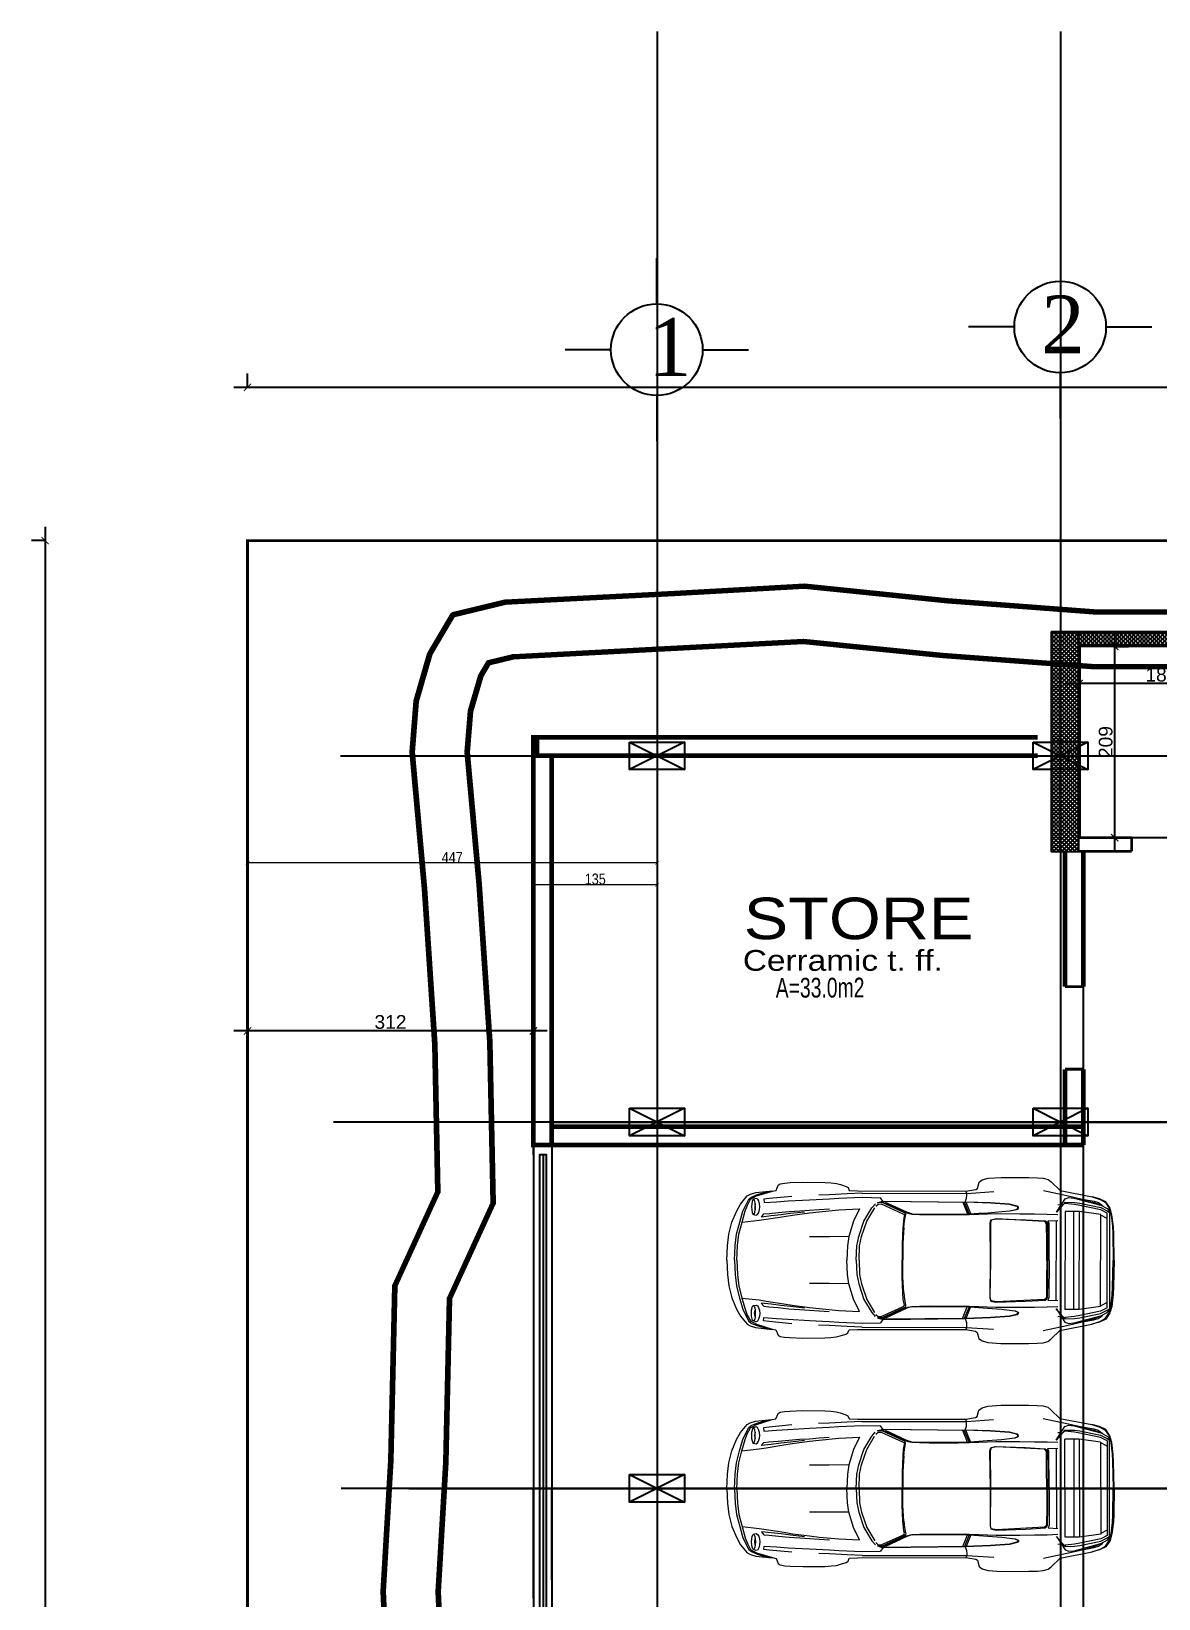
# Model space of a CAD drawing. Extents: x 250879 to 348495, y -51522 to -9360.
# Drawn here: x 326206 to 327437, y -41492 to -39781 of the extents above; entities that cross this region are included whole.
import ezdxf

# ---------------------------------------------------------------- set-up
doc = ezdxf.new("R2010")
doc.units = 0
doc.layers.get('0').update_dxf_attribs({"linetype": 'CONTINUOUS'})
doc.layers.get('DEFPOINTS').update_dxf_attribs({"color": 9, "linetype": 'CONTINUOUS'})
for name, color, linetype, lineweight in [('A-text finishing', 6, 'CONTINUOUS', 13), ('A-text function', 30, 'CONTINUOUS', 20), ('dimention', 151, 'CONTINUOUS', 13), ('excavation border', 5, 'CONTINUOUS', 30), ('FIGURES', 153, 'CONTINUOUS', 0)]:
    doc.layers.add(name, color=color, linetype=linetype, lineweight=lineweight)
for name, color, linetype in [('AXIS', 1, 'CONTINUOUS'), ('COLUMN', 5, 'CONTINUOUS'), ('FURNITURE', 4, 'CONTINUOUS'), ('TEXT', 3, 'CONTINUOUS'), ('WALL', 7, 'CONTINUOUS'), ('WALL1', 2, 'CONTINUOUS')]:
    doc.layers.add(name, color=color, linetype=linetype)
doc.styles.add('ARIAL', font='BOD_CR.TTF', dxfattribs={"width": 1.2})
doc.styles.get("Standard").update_dxf_attribs({"font": 'sanss___.ttf', "height": 15})
doc.styles.add('style2', font='romantic.ttf', dxfattribs={"height": 50})
doc.styles.add('yon', font='ARIALN.TTF')
doc.dimstyles.new('CM', dxfattribs={"dimscale": 0, "dimtxt": 12, "dimasz": 0.4, "dimexe": 50, "dimexo": 1000, "dimgap": 0.03, "dimtad": 1, "dimdec": 0, "dimzin": 0, "dimdsep": 46, "dimtxsty": 'yon', "dimblk": 'Ar thick3', "dimcen": 3, "dimdle": 8, "dimse1": 1, "dimse2": 1, "dimclrd": 8, "dimclre": 8, "dimclrt": 30, "dimadec": 0, "dimazin": 0, "dimtfac": 1, "dimtdec": 0, "dimtix": 1, "dimtmove": 1, "dimatfit": 3, "dimfxl": 50, "dimtolj": 1, "dimtzin": 0, "dimlwd": 9, "dimarcsym": 0})
doc.dimstyles.new('STANDARD$0', dxfattribs={"dimscale": 0, "dimtxt": 12, "dimasz": 8, "dimexe": 15, "dimexo": 0.0625, "dimgap": 2, "dimtad": 1, "dimdec": 0, "dimzin": 0, "dimdsep": 46, "dimtxsty": 'Standard', "dimblk1": 'ARCHTICK', "dimblk2": 'ARCHTICK', "dimsah": 1, "dimcen": 0.09, "dimdle": 15, "dimclrd": 3, "dimclre": 3, "dimclrt": 3, "dimazin": 0, "dimtfac": 1, "dimtdec": 0, "dimtofl": 0, "dimtmove": 1, "dimatfit": 3, "dimldrblk": 'ARCHTICK', "dimfxl": 1.0455, "dimfxlon": 1, "dimtolj": 1, "dimtzin": 0, "dimarcsym": 0})

# ---------------------------------------------------------------- blocks, each defined once
blk = doc.blocks.new('XREF1$0$02PCAR09')
at = {"color": 0, "linetype": 'ByBlock'}
for p, q in [((-139.39, 33.77), (-143.26, 30.05)), ((-138.14, 34.83), (-139.39, 33.77)), ((-136.04, 35.43), (-138.14, 34.83)), ((-133.57, 35.58), (-136.04, 35.43)), ((-129.86, 35.7), (-133.57, 35.58)), ((-117.88, 35.7), (-129.86, 35.7)), ((-112.33, 35.34), (-117.88, 35.7)), ((-109.85, 34.59), (-112.33, 35.34)), ((-108.47, 33.6), (-109.85, 34.59)), ((-157.04, 27.42), (-160.49, 26.23)), ((-160.29, 26.5), (-157.04, 27.42)), ((-143.26, 30.05), (-157.04, 27.42)), ((-146.25, 27.9), (-152.81, 26.43)), ((-147.04, 27.13), (-149.39, 26.87)), ((-145.43, 26.52), (-147.04, 27.13)), ((-136.16, 30.07), (-146.25, 27.9)), ((-103.18, 28.82), (-114.79, 29.59)), ((-107.73, 30.95), (-108.47, 33.6)), ((-107, 30.43), (-107.73, 30.95)), ((-102.8, 29.76), (-107, 30.43)), ((-103.18, 28.82), (-102.8, 29.76)), ((-58.2, 28.79), (-103.18, 28.82)), ((-103.18, 28.09), (-103.18, 28.82)), ((-103.06, 26.7), (-103.18, 28.09)), ((-56.22, 29.83), (-102.8, 29.76)), ((-58.32, 27.06), (-66.11, 26.89)), ((-48.2, 26.63), (-58.32, 27.06)), ((-58.2, 28.77), (-51.78, 28.55)), ((-52.64, 29.95), (-56.22, 29.83)), ((-52.16, 31.23), (-52.64, 29.95)), ((-51.29, 31.76), (-52.16, 31.23)), ((-51.78, 28.55), (-44.15, 28.14)), ((-48.85, 32.53), (-51.29, 31.76)), ((-47.09, 33.02), (-48.85, 32.53)), ((-44.85, 33.29), (-47.09, 33.02)), ((-42.26, 33.45), (-44.85, 33.29)), ((-44.15, 28.14), (-39.54, 27.93)), ((-32.75, 33.53), (-42.26, 33.45)), ((-27.18, 33.31), (-32.75, 33.53)), ((-28.03, 27.35), (-18.29, 26.45)), ((-24.96, 33.14), (-27.18, 33.31)), ((-22.98, 32.83), (-24.96, 33.14)), ((-22.13, 32.24), (-22.98, 32.83)), ((-21.22, 30), (-22.13, 32.24)), ((-19.65, 29.66), (-21.22, 30)), ((-12.48, 29.04), (-19.65, 29.78)), ((-12.79, 27.56), (-19.65, 29.66)), ((-13.04, 28.18), (-17.96, 29.55)), ((-10.59, 27.09), (-13.04, 28.18)), ((-10.26, 26.19), (-12.79, 27.56)), ((-10.14, 28.29), (-12.48, 29.04)), ((-9.43, 26.13), (-10.59, 27.09)), ((-8.78, 27.56), (-10.14, 28.29)), ((-5.94, 24.09), (-8.78, 27.56)), ((-165.56, 19.69), (-164.79, 22.49)), ((-164.42, 22.49), (-165.19, 19.69)), ((-164.79, 22.49), (-162.98, 25.22)), ((-163.6, 22.32), (-164.59, 21.21)), ((-163.6, 21.32), (-164.59, 20.71)), ((-164.59, -21.21), (-164.59, 21.21)), ((-162.81, 24.98), (-164.42, 22.49)), ((-160.88, 23.8), (-163.6, 22.32)), ((-160.77, 22.81), (-163.6, 21.32)), ((-163.6, 20.33), (-160.77, 21.82)), ((-163.6, 20.33), (-163.6, -20.33)), ((-162.98, 25.22), (-160.29, 26.5)), ((-160.49, 26.23), (-162.81, 24.98)), ((-161.5, 23.73), (-161.74, 23.33)), ((-159.78, 24.91), (-161.5, 23.73)), ((-149.39, 26.87), (-160.88, 23.8)), ((-151.85, 24.65), (-160.77, 22.81)), ((-160.77, 21.82), (-151.85, 23.66)), ((-160.77, 19.82), (-151.61, 21.07)), ((-159.78, 24.24), (-160.17, 23.99)), ((-157.91, 25.53), (-159.78, 24.91)), ((-157.91, 25.01), (-159.78, 24.24)), ((-152.81, 26.43), (-157.91, 25.53)), ((-153.83, 25.85), (-157.91, 25.01)), ((-153.47, 26.28), (-153.83, 25.85)), ((-149.51, 24.91), (-151.85, 24.65)), ((-151.85, 23.66), (-149.51, 24.04)), ((-151.61, 21.07), (-151.61, -21.07)), ((-151.61, 21.07), (-145.43, 21.07)), ((-145.43, 25.03), (-149.51, 24.91)), ((-149.51, 24.04), (-145.43, 24.53)), ((-149.26, 21.07), (-149.26, -21.19)), ((-141.73, 20.71), (-145.43, 26.52)), ((-145.43, 25.03), (-141.73, 20.73)), ((-145.43, 24.53), (-145.43, 25.03)), ((-145.43, -21.07), (-145.43, 21.07)), ((-142.39, 24.02), (-143.85, 23.95)), ((-125.42, 22.45), (-125.37, 22.96)), ((-125.08, 22.11), (-125.42, 22.45)), ((-125.37, 22.96), (-124.86, 23.34)), ((-125.15, 22.43), (-125.13, 22.84)), ((-124.89, 22.11), (-125.15, 22.43)), ((-125.13, 22.84), (-124.69, 23.22)), ((-124.01, 21.73), (-125.08, 22.11)), ((-123.84, 21.73), (-124.89, 22.11)), ((-124.86, 23.34), (-121.58, 24.14)), ((-124.69, 23.22), (-121.6, 24.01)), ((-121.62, 21.38), (-124.01, 21.73)), ((-121.62, 21.38), (-123.84, 21.73)), ((-118.22, 21.03), (-121.62, 21.38)), ((-121.6, 24.01), (-113.44, 24.57)), ((-121.58, 24.14), (-113.44, 24.69)), ((-112.19, 20.51), (-118.22, 21.03)), ((-113.44, 24.69), (-102.68, 25.08)), ((-113.44, 24.57), (-102.68, 24.96)), ((-108.37, 20.23), (-112.19, 20.51)), ((-104.22, 19.99), (-108.37, 20.23)), ((-104.9, 20.03), (-102.9, 24.96)), ((-104.22, 19.99), (-102.17, 24.96)), ((-101.45, 24.96), (-103.47, 19.98)), ((-102.68, 25.44), (-103.06, 26.7)), ((-67.1, 25.44), (-102.68, 25.06)), ((-102.68, 25.08), (-102.68, 25.44)), ((-102.68, 24.94), (-67.65, 25.32)), ((-102.68, 25.06), (-102.68, 24.94)), ((-78.74, 20.2), (-77.45, 20.66)), ((-77.21, 20.44), (-77.89, 20.2)), ((-77.45, 20.66), (-68.24, 24.88)), ((-76.59, 20.66), (-77.21, 20.44)), ((-76.95, 19.52), (-76.71, 20.25)), ((-76.71, 20.25), (-76.17, 20.52)), ((-67.39, 24.89), (-76.59, 20.66)), ((-76.17, 20.52), (-66.86, 24.77)), ((-66.4, 24.24), (-75.65, 20.03)), ((-66.42, 25.2), (-67.39, 24.89)), ((-67.1, 25.46), (-66.11, 26.89)), ((-67.1, 25.54), (-67.1, 25.54)), ((-64.81, 24.72), (-67.1, 25.46)), ((-66.86, 24.77), (-65.78, 24.81)), ((-65.14, 24.16), (-66.4, 24.24)), ((-65.78, 24.81), (-64.81, 24.72)), ((-64.13, 23.29), (-65.14, 24.16)), ((-62.4, 22.49), (-63.89, 24.21)), ((-60.22, 16.82), (-63.6, 22.49)), ((-58.97, 16.82), (-62.4, 22.49)), ((-57.13, 22.11), (-54.53, 16.8)), ((-48.2, 21.63), (-57.13, 22.11)), ((-44.15, 26.41), (-48.2, 26.63)), ((-39.78, 20.85), (-48.2, 21.63)), ((-35.6, 25.95), (-44.15, 26.41)), ((-39.78, 21.75), (-44.12, 22.11)), ((-35.6, 21.46), (-39.78, 21.75)), ((-35.6, 20.37), (-39.78, 20.85)), ((-26.33, 25.46), (-35.6, 25.95)), ((-31.38, 21.21), (-35.6, 21.46)), ((-28.21, 19.38), (-35.6, 20.37)), ((-33.48, 20.69), (-27.45, 19.99)), ((-26.79, 20.88), (-31.38, 21.21)), ((-22.2, 20.45), (-26.79, 20.88)), ((-21.41, 25.08), (-26.33, 25.46)), ((-18.2, 20.06), (-22.2, 20.45)), ((-16.03, 24.72), (-21.41, 25.08)), ((-18.29, 26.45), (-15.88, 26.19)), ((-15.88, 26.19), (-16.03, 24.72)), ((-14.22, 22.91), (-14.12, 24.14)), ((-14.12, 21.68), (-14.22, 22.91)), ((-14.12, 24.14), (-13.76, 25.41)), ((-13.76, 20.44), (-14.12, 21.68)), ((-13.76, 25.41), (-13.28, 26.26)), ((-13.28, 19.65), (-13.76, 20.44)), ((-13.28, 26.26), (-12.67, 26.55)), ((-12.67, 26.55), (-11.49, 26.19)), ((-12.31, 22.86), (-12.22, 24.26)), ((-12.24, 21.56), (-12.31, 22.86)), ((-12.04, 22.86), (-12.24, 21.56)), ((-12.07, 20.57), (-12.24, 21.58)), ((-12.22, 24.26), (-12.07, 25.22)), ((-12.22, 24.26), (-12.04, 22.86)), ((-12.07, 25.22), (-11.81, 25.93)), ((-11.81, 19.84), (-12.07, 20.57)), ((-11.81, 25.93), (-11.49, 26.19)), ((-11.49, 26.19), (-11.18, 25.93)), ((-11.18, 25.93), (-10.93, 25.22)), ((-10.93, 20.51), (-11.18, 19.81)), ((-10.93, 25.22), (-10.74, 24.13)), ((-10.74, 21.58), (-10.93, 20.51)), ((-10.74, 24.13), (-10.69, 22.86)), ((-10.69, 22.86), (-10.74, 21.58)), ((-8.9, 23.63), (-10.26, 26.19)), ((-6.9, 21.08), (-9.43, 26.13)), ((-7.91, 21.15), (-8.9, 23.63)), ((-6.56, 16.32), (-7.91, 21.15)), ((-5.57, 16.32), (-6.9, 21.08)), ((-4.27, 21.14), (-5.94, 24.09)), ((-2.17, 16.31), (-4.27, 21.14)), ((-166.35, 11.22), (-166.21, 14.44)), ((-166.21, 14.44), (-165.56, 19.69)), ((-165.8, 14.82), (-165.94, 11.59)), ((-165.19, 19.69), (-165.8, 14.82)), ((-163.6, 18.05), (-160.88, 19.53)), ((-160.77, 19.82), (-160.77, -19.82)), ((-137.77, 19.96), (-142.39, 19.75)), ((-138.14, 17.06), (-142.38, 17.26)), ((-141.73, 17.26), (-141.73, -17.16)), ((-138.66, 0), (-138.57, 15.9)), ((-138.57, 15.9), (-138.14, 17.06)), ((-137.9, 15.9), (-138.04, 8.28)), ((-137.51, 16.58), (-137.9, 15.9)), ((-132.34, 20.03), (-137.77, 19.96)), ((-137.56, 8.16), (-137.48, 15.78)), ((-136.98, 17.01), (-137.51, 16.58)), ((-137.48, 15.78), (-137.08, 16.44)), ((-137.08, 16.44), (-136.55, 16.78)), ((-128.55, 17.52), (-136.98, 17.01)), ((-136.55, 16.78), (-115.95, 17.82)), ((-126.04, 20.1), (-132.34, 20.03)), ((-115.76, 17.94), (-128.55, 17.52)), ((-115.78, 20.11), (-126.04, 20.1)), ((-115.95, 17.82), (-113.73, 17.36)), ((-108.37, 19.87), (-115.78, 20.11)), ((-113.56, 17.48), (-115.76, 17.94)), ((-113.73, 17.36), (-113.35, 15.95)), ((-113.2, 16.07), (-113.56, 17.48)), ((-113.4, -0.02), (-113.2, 16.07)), ((-113.35, 15.95), (-113.4, 0.02)), ((-104.27, 19.73), (-108.37, 19.87)), ((-99.56, 19.65), (-104.27, 19.73)), ((-99.52, 19.84), (-104.22, 19.99)), ((-87.11, 19.64), (-99.56, 19.65)), ((-87.11, 19.87), (-99.52, 19.84)), ((-82.86, 19.87), (-87.11, 19.87)), ((-82.86, 19.72), (-87.11, 19.64)), ((-79.67, 19.98), (-82.86, 19.87)), ((-79.63, 19.86), (-82.86, 19.72)), ((-79.67, 19.96), (-78.74, 20.2)), ((-77.89, 20.2), (-79.63, 19.86)), ((-76.73, 18.37), (-76.95, 19.52)), ((-76.42, 16.82), (-76.73, 18.37)), ((-76.22, 19.69), (-76.44, 19.24)), ((-76.44, 19.24), (-76.15, 18.22)), ((-76.1, 14.07), (-76.42, 16.82)), ((-75.65, 20.03), (-76.22, 19.69)), ((-76.15, 18.22), (-75.93, 16.82)), ((-76.1, 14.07), (-75.74, 7.15)), ((-75.93, 16.82), (-75.72, 13.98)), ((-75.72, 13.98), (-75.43, 7.15)), ((-60.22, 16.82), (-60.22, 16.82)), ((-58, 10.14), (-60.22, 16.82)), ((-56.75, 10.14), (-58.97, 16.82)), ((-54.53, 16.8), (-52.55, 10.14)), ((-24.62, 18.78), (-28.21, 19.38)), ((-27.45, 19.99), (-23.36, 19.5)), ((-17.01, 17.6), (-24.62, 18.78)), ((-23.36, 19.5), (-19.12, 18.97)), ((-19.12, 18.97), (-14.89, 18.51)), ((-16, 19.87), (-18.2, 20.06)), ((-13.95, 17.11), (-17.01, 17.6)), ((-14.89, 18.51), (-16, 19.87)), ((-6.56, 16.32), (-13.95, 17.11)), ((-12.67, 19.33), (-13.28, 19.65)), ((-11.49, 19.6), (-12.67, 19.33)), ((-11.49, 19.6), (-11.81, 19.84)), ((-11.18, 19.81), (-11.49, 19.6)), ((-5.26, 11.13), (-6.56, 16.32)), ((-4.27, 11.13), (-5.57, 16.32)), ((-0.87, 11.13), (-2.17, 16.31)), ((-166.57, 0.02), (-166.35, 11.22)), ((-165.94, 11.59), (-166.08, 0)), ((-138.04, 8.28), (-138.04, 0)), ((-137.56, 0), (-137.56, 8.16)), ((-75.74, 7.15), (-75.77, 0)), ((-75.43, 7.15), (-75.4, 0)), ((-57.13, 6.18), (-58, 10.14)), ((-55.9, 6.18), (-56.75, 10.14)), ((-52.55, 10.14), (-44.12, 10.09)), ((-52.55, 10.14), (-51.92, 6.18)), ((-44.12, 10.09), (-35.6, 10.09)), ((-4.7, 6.2), (-5.26, 11.13)), ((-3.7, 6.2), (-4.27, 11.13)), ((-0.31, 6.18), (-0.87, 11.13)), ((-165.94, -11.59), (-166.08, 0)), ((-138.66, 0), (-138.57, -15.9)), ((-138.04, -8.28), (-138.04, 0)), ((-137.56, 0), (-137.56, -8.16)), ((-113.4, 0.02), (-113.2, -16.07)), ((-75.74, -7.15), (-75.77, 0)), ((-75.43, -7.15), (-75.4, 0)), ((-56.89, 0), (-57.13, 6.18)), ((-56.89, 0), (-57.13, -6.18)), ((-55.64, 0), (-55.9, 6.18)), ((-55.64, 0), (-55.9, -6.18)), ((-51.92, 6.18), (-51.68, 0)), ((-51.92, -6.18), (-51.68, 0)), ((-4.39, 0), (-4.7, 6.2)), ((-4.39, 0), (-4.7, -6.2)), ((-3.4, 0), (-3.7, 6.2)), ((-3.4, 0), (-3.7, -6.2)), ((0, 0), (-0.31, 6.18)), ((0, 0), (-0.31, -6.18)), ((-166.57, -0.02), (-166.35, -11.22)), ((-113.35, -15.95), (-113.4, -0.02)), ((-57.13, -6.18), (-58, -10.14)), ((-55.9, -6.18), (-56.75, -10.14)), ((-52.55, -10.14), (-51.92, -6.18)), ((-4.7, -6.2), (-5.26, -11.13)), ((-3.7, -6.2), (-4.27, -11.13)), ((-0.31, -6.18), (-0.87, -11.13)), ((-166.35, -11.22), (-166.21, -14.44)), ((-165.8, -14.82), (-165.94, -11.59)), ((-137.9, -15.9), (-138.04, -8.28)), ((-137.56, -8.16), (-137.48, -15.78)), ((-76.1, -14.07), (-75.74, -7.15)), ((-75.72, -13.98), (-75.43, -7.15)), ((-58, -10.14), (-60.22, -16.82)), ((-56.75, -10.14), (-58.97, -16.82)), ((-54.53, -16.8), (-52.55, -10.14)), ((-52.55, -10.14), (-44.12, -10.09)), ((-44.12, -10.09), (-35.6, -10.09)), ((-5.26, -11.13), (-6.56, -16.32)), ((-4.27, -11.13), (-5.57, -16.32)), ((-0.87, -11.13), (-2.17, -16.31)), ((-166.21, -14.44), (-165.56, -19.69)), ((-165.19, -19.69), (-165.8, -14.82)), ((-165.56, -19.69), (-164.79, -22.49)), ((-164.42, -22.49), (-165.19, -19.69)), ((-163.6, -18.05), (-160.88, -19.53)), ((-160.77, -19.82), (-151.61, -21.07)), ((-137.77, -19.96), (-142.39, -19.75)), ((-138.14, -17.06), (-142.38, -17.26)), ((-138.57, -15.9), (-138.14, -17.06)), ((-137.51, -16.58), (-137.9, -15.9)), ((-132.34, -20.03), (-137.77, -19.96)), ((-136.98, -17.01), (-137.51, -16.58)), ((-137.48, -15.78), (-137.08, -16.44)), ((-137.08, -16.44), (-136.55, -16.78)), ((-128.55, -17.52), (-136.98, -17.01)), ((-136.55, -16.78), (-115.95, -17.82)), ((-126.04, -20.1), (-132.34, -20.03)), ((-115.76, -17.94), (-128.55, -17.52)), ((-115.78, -20.11), (-126.04, -20.1)), ((-115.95, -17.82), (-113.73, -17.36)), ((-108.37, -19.87), (-115.78, -20.11)), ((-113.56, -17.48), (-115.76, -17.94)), ((-113.73, -17.36), (-113.35, -15.95)), ((-113.2, -16.07), (-113.56, -17.48)), ((-104.27, -19.73), (-108.37, -19.87)), ((-104.22, -19.99), (-108.37, -20.23)), ((-104.9, -20.03), (-102.9, -24.96)), ((-99.56, -19.65), (-104.27, -19.73)), ((-99.52, -19.84), (-104.22, -19.99)), ((-104.22, -19.99), (-102.17, -24.96)), ((-101.45, -24.96), (-103.47, -19.98)), ((-87.11, -19.64), (-99.56, -19.65)), ((-87.11, -19.87), (-99.52, -19.84)), ((-82.86, -19.72), (-87.11, -19.64)), ((-82.86, -19.87), (-87.11, -19.87)), ((-79.63, -19.86), (-82.86, -19.72)), ((-79.67, -19.98), (-82.86, -19.87)), ((-79.67, -19.96), (-78.74, -20.2)), ((-77.89, -20.2), (-79.63, -19.86)), ((-78.74, -20.2), (-77.45, -20.66)), ((-77.21, -20.44), (-77.89, -20.2)), ((-76.73, -18.37), (-76.95, -19.52)), ((-76.95, -19.52), (-76.71, -20.25)), ((-76.42, -16.82), (-76.73, -18.37)), ((-76.44, -19.24), (-76.15, -18.22)), ((-76.22, -19.69), (-76.44, -19.24)), ((-76.1, -14.07), (-76.42, -16.82)), ((-75.65, -20.03), (-76.22, -19.69)), ((-76.15, -18.22), (-75.93, -16.82)), ((-75.93, -16.82), (-75.72, -13.98)), ((-66.4, -24.24), (-75.65, -20.03)), ((-60.22, -16.82), (-63.6, -22.49)), ((-58.97, -16.82), (-62.4, -22.49)), ((-60.22, -16.82), (-60.22, -16.82)), ((-57.13, -22.11), (-54.53, -16.8)), ((-28.21, -19.38), (-35.6, -20.37)), ((-33.48, -20.69), (-27.45, -19.99)), ((-24.62, -18.78), (-28.21, -19.38)), ((-27.45, -19.99), (-23.36, -19.5)), ((-17.01, -17.6), (-24.62, -18.78)), ((-23.36, -19.5), (-19.12, -18.97)), ((-18.2, -20.06), (-22.2, -20.45)), ((-19.12, -18.97), (-14.89, -18.51)), ((-16, -19.87), (-18.2, -20.06)), ((-13.95, -17.11), (-17.01, -17.6)), ((-14.89, -18.51), (-16, -19.87)), ((-6.56, -16.32), (-13.95, -17.11)), ((-13.28, -19.65), (-13.76, -20.44)), ((-12.67, -19.33), (-13.28, -19.65)), ((-11.49, -19.6), (-12.67, -19.33)), ((-11.81, -19.84), (-12.07, -20.57)), ((-11.49, -19.6), (-11.81, -19.84)), ((-11.18, -19.81), (-11.49, -19.6)), ((-10.93, -20.51), (-11.18, -19.81)), ((-6.56, -16.32), (-7.91, -21.15)), ((-5.57, -16.32), (-6.9, -21.08)), ((-2.17, -16.31), (-4.27, -21.14)), ((-164.79, -22.49), (-162.98, -25.22)), ((-163.6, -21.32), (-164.59, -20.71)), ((-163.6, -22.32), (-164.59, -21.21)), ((-162.81, -24.98), (-164.42, -22.49)), ((-163.6, -20.33), (-160.77, -21.82)), ((-160.77, -22.81), (-163.6, -21.32)), ((-160.88, -23.8), (-163.6, -22.32)), ((-162.98, -25.22), (-160.29, -26.5)), ((-160.49, -26.23), (-162.81, -24.98)), ((-161.5, -23.73), (-161.74, -23.33)), ((-159.78, -24.91), (-161.5, -23.73)), ((-149.39, -26.87), (-160.88, -23.8)), ((-160.77, -21.82), (-151.85, -23.66)), ((-151.85, -24.65), (-160.77, -22.81)), ((-157.04, -27.42), (-160.49, -26.23)), ((-160.29, -26.5), (-157.04, -27.42)), ((-159.78, -24.24), (-160.17, -23.99)), ((-157.91, -25.01), (-159.78, -24.24)), ((-157.91, -25.53), (-159.78, -24.91)), ((-153.83, -25.85), (-157.91, -25.01)), ((-152.81, -26.43), (-157.91, -25.53)), ((-153.47, -26.28), (-153.83, -25.85)), ((-146.25, -27.9), (-152.81, -26.43)), ((-151.85, -23.66), (-149.51, -24.04)), ((-149.51, -24.91), (-151.85, -24.65)), ((-151.61, -21.07), (-145.43, -21.07)), ((-149.51, -24.04), (-145.43, -24.53)), ((-145.43, -25.03), (-149.51, -24.91)), ((-147.04, -27.13), (-149.39, -26.87)), ((-145.43, -26.52), (-147.04, -27.13)), ((-141.73, -20.71), (-145.43, -26.52)), ((-145.43, -25.03), (-141.73, -20.73)), ((-145.43, -24.53), (-145.43, -25.03)), ((-142.39, -24.02), (-143.85, -23.95)), ((-125.08, -22.11), (-125.42, -22.45)), ((-125.42, -22.45), (-125.37, -22.96)), ((-125.37, -22.96), (-124.86, -23.34)), ((-124.89, -22.11), (-125.15, -22.43)), ((-125.15, -22.43), (-125.13, -22.84)), ((-125.13, -22.84), (-124.69, -23.22)), ((-124.01, -21.73), (-125.08, -22.11)), ((-123.84, -21.73), (-124.89, -22.11)), ((-124.86, -23.34), (-121.58, -24.14)), ((-124.69, -23.22), (-121.6, -24.01)), ((-121.62, -21.38), (-124.01, -21.73)), ((-121.62, -21.38), (-123.84, -21.73)), ((-118.22, -21.03), (-121.62, -21.38)), ((-121.6, -24.01), (-113.44, -24.57)), ((-121.58, -24.14), (-113.44, -24.69)), ((-112.19, -20.51), (-118.22, -21.03)), ((-113.44, -24.57), (-102.68, -24.96)), ((-113.44, -24.69), (-102.68, -25.08)), ((-108.37, -20.23), (-112.19, -20.51)), ((-103.06, -26.7), (-103.18, -28.09)), ((-102.68, -25.44), (-103.06, -26.7)), ((-102.68, -25.06), (-102.68, -24.94)), ((-102.68, -24.94), (-67.65, -25.32)), ((-67.1, -25.44), (-102.68, -25.06)), ((-102.68, -25.08), (-102.68, -25.44)), ((-77.45, -20.66), (-68.24, -24.88)), ((-76.59, -20.66), (-77.21, -20.44)), ((-76.71, -20.25), (-76.17, -20.52)), ((-67.39, -24.89), (-76.59, -20.66)), ((-76.17, -20.52), (-66.86, -24.77)), ((-66.42, -25.2), (-67.39, -24.89)), ((-64.81, -24.72), (-67.1, -25.46)), ((-67.1, -25.46), (-66.11, -26.89)), ((-67.1, -25.54), (-67.1, -25.54)), ((-66.86, -24.77), (-65.78, -24.81)), ((-65.14, -24.16), (-66.4, -24.24)), ((-58.32, -27.06), (-66.11, -26.89)), ((-65.78, -24.81), (-64.81, -24.72)), ((-64.13, -23.29), (-65.14, -24.16)), ((-62.4, -22.49), (-63.89, -24.21)), ((-48.2, -26.63), (-58.32, -27.06)), ((-48.2, -21.63), (-57.13, -22.11)), ((-39.78, -20.85), (-48.2, -21.63)), ((-44.15, -26.41), (-48.2, -26.63)), ((-35.6, -25.95), (-44.15, -26.41)), ((-39.78, -21.75), (-44.12, -22.11)), ((-35.6, -20.37), (-39.78, -20.85)), ((-35.6, -21.46), (-39.78, -21.75)), ((-31.38, -21.21), (-35.6, -21.46)), ((-26.33, -25.46), (-35.6, -25.95)), ((-26.79, -20.88), (-31.38, -21.21)), ((-28.03, -27.35), (-18.29, -26.45)), ((-22.2, -20.45), (-26.79, -20.88)), ((-21.41, -25.08), (-26.33, -25.46)), ((-16.03, -24.72), (-21.41, -25.08)), ((-18.29, -26.45), (-15.88, -26.19)), ((-15.88, -26.19), (-16.03, -24.72)), ((-14.12, -21.68), (-14.22, -22.91)), ((-14.22, -22.91), (-14.12, -24.14)), ((-13.76, -20.44), (-14.12, -21.68)), ((-14.12, -24.14), (-13.76, -25.41)), ((-13.76, -25.41), (-13.28, -26.26)), ((-13.28, -26.26), (-12.67, -26.55)), ((-10.26, -26.19), (-12.79, -27.56)), ((-12.67, -26.55), (-11.49, -26.19)), ((-12.24, -21.56), (-12.31, -22.86)), ((-12.31, -22.86), (-12.22, -24.26)), ((-12.07, -20.57), (-12.24, -21.58)), ((-12.04, -22.86), (-12.24, -21.56)), ((-12.22, -24.26), (-12.04, -22.86)), ((-12.22, -24.26), (-12.07, -25.22)), ((-12.07, -25.22), (-11.81, -25.93)), ((-11.81, -25.93), (-11.49, -26.19)), ((-11.49, -26.19), (-11.18, -25.93)), ((-11.18, -25.93), (-10.93, -25.22)), ((-10.74, -21.58), (-10.93, -20.51)), ((-10.93, -25.22), (-10.74, -24.13)), ((-10.69, -22.86), (-10.74, -21.58)), ((-10.74, -24.13), (-10.69, -22.86)), ((-9.43, -26.13), (-10.59, -27.09)), ((-8.9, -23.63), (-10.26, -26.19)), ((-6.9, -21.08), (-9.43, -26.13)), ((-7.91, -21.15), (-8.9, -23.63)), ((-5.94, -24.09), (-8.78, -27.56)), ((-4.27, -21.14), (-5.94, -24.09)), ((-143.26, -30.05), (-157.04, -27.42)), ((-136.16, -30.07), (-146.25, -27.9)), ((-139.39, -33.77), (-143.26, -30.05)), ((-103.18, -28.82), (-114.79, -29.59)), ((-108.47, -33.6), (-109.85, -34.59)), ((-107.73, -30.95), (-108.47, -33.6)), ((-107, -30.43), (-107.73, -30.95)), ((-102.8, -29.76), (-107, -30.43)), ((-103.18, -28.09), (-103.18, -28.82)), ((-58.2, -28.79), (-103.18, -28.82)), ((-103.18, -28.82), (-102.8, -29.76)), ((-56.22, -29.83), (-102.8, -29.76)), ((-58.2, -28.77), (-51.78, -28.55)), ((-52.64, -29.95), (-56.22, -29.83)), ((-52.16, -31.23), (-52.64, -29.95)), ((-51.29, -31.76), (-52.16, -31.23)), ((-51.78, -28.55), (-44.15, -28.14)), ((-48.85, -32.53), (-51.29, -31.76)), ((-47.09, -33.02), (-48.85, -32.53)), ((-44.85, -33.29), (-47.09, -33.02)), ((-42.26, -33.45), (-44.85, -33.29)), ((-44.15, -28.14), (-39.54, -27.93)), ((-32.75, -33.53), (-42.26, -33.45)), ((-27.18, -33.31), (-32.75, -33.53)), ((-24.96, -33.14), (-27.18, -33.31)), ((-22.98, -32.83), (-24.96, -33.14)), ((-22.13, -32.24), (-22.98, -32.83)), ((-21.22, -30), (-22.13, -32.24)), ((-19.65, -29.66), (-21.22, -30)), ((-12.79, -27.56), (-19.65, -29.66)), ((-12.48, -29.04), (-19.65, -29.78)), ((-13.04, -28.18), (-17.96, -29.55)), ((-10.59, -27.09), (-13.04, -28.18)), ((-10.14, -28.29), (-12.48, -29.04)), ((-8.78, -27.56), (-10.14, -28.29)), ((-138.14, -34.83), (-139.39, -33.77)), ((-136.04, -35.43), (-138.14, -34.83)), ((-133.57, -35.58), (-136.04, -35.43)), ((-129.86, -35.7), (-133.57, -35.58)), ((-117.88, -35.7), (-129.86, -35.7)), ((-112.33, -35.34), (-117.88, -35.7)), ((-109.85, -34.59), (-112.33, -35.34))]:
    blk.add_line(p, q, dxfattribs=at)
blk = doc.blocks.new('_ARCHTICK')
at = {"color": 0, "linetype": 'ByBlock', "const_width": 0.15}
blk.add_lwpolyline([(-0.5, -0.5), (0.5, 0.5)], dxfattribs=at)
blk = doc.blocks.new('*D22')
at = {"layer": 'DEFPOINTS', "color": 0, "linetype": 'Continuous', "transparency": 16777216}
for p in [(159633.4, -32668.3), (157318.4, -32770), (159633.4, -32770)]:
    blk.add_point(p, dxfattribs=at)
at = {"layer": 'WALL', "color": 3, "linetype": 'Continuous', "lineweight": -2, "transparency": 16777216}
for p, q in [((157318.4, -32669.3), (157318.4, -32653.3)), ((159633.4, -32669.3), (159633.4, -32653.3)), ((157303.4, -32668.3), (159648.4, -32668.3))]:
    blk.add_line(p, q, dxfattribs=at)
at = {"layer": 'WALL', "color": 3, "linetype": 'Continuous', "lineweight": -2, "transparency": 16777216, "xscale": 8, "yscale": 8, "zscale": 8, "rotation": 180}
blk.add_blockref('_ARCHTICK', (157318.4, -32668.3), dxfattribs=at)
at = {"layer": 'WALL', "color": 3, "linetype": 'Continuous', "lineweight": -2, "transparency": 16777216, "xscale": 8, "yscale": 8, "zscale": 8}
blk.add_blockref('_ARCHTICK', (159633.4, -32668.3), dxfattribs=at)
at = {"layer": 'WALL', "color": 3, "linetype": 'Continuous', "transparency": 16777216, "insert": (158475.9, -32658.5), "char_height": 15, "attachment_point": 5}
blk.add_mtext('\\A1;2315', dxfattribs=at)
blk = doc.blocks.new('*D23')
at = {"layer": 'DEFPOINTS', "color": 0, "linetype": 'Continuous', "transparency": 16777216}
for p in [(157318.4, -32835.7), (157097.4, -36546.7), (157318.4, -36546.7)]:
    blk.add_point(p, dxfattribs=at)
at = {"layer": 'WALL', "color": 3, "linetype": 'Continuous', "lineweight": -2, "transparency": 16777216}
for p, q in [((157097.4, -32820.7), (157097.4, -36561.7)), ((157098.5, -32835.7), (157082.4, -32835.7)), ((157098.5, -36546.7), (157082.4, -36546.7))]:
    blk.add_line(p, q, dxfattribs=at)
at = {"layer": 'WALL', "color": 3, "linetype": 'Continuous', "lineweight": -2, "transparency": 16777216, "xscale": 8, "yscale": 8, "zscale": 8}
for p, rotation in [((157097.4, -32835.7), 90), ((157097.4, -36546.7), 270)]:
    blk.add_blockref('_ARCHTICK', p, dxfattribs=dict(at, rotation=rotation))
at = {"layer": 'WALL', "color": 3, "linetype": 'Continuous', "transparency": 16777216, "insert": (157087.7, -34691.2), "char_height": 15, "attachment_point": 5, "rotation": 90}
blk.add_mtext('\\A1;3711', dxfattribs=at)
blk = doc.blocks.new('COLUMN')
at = {"layer": 'AXIS'}
for p, q in [((236924.7, -9644.3), (236984.7, -9674.3)), ((236984.7, -9644.3), (236924.7, -9674.3))]:
    blk.add_line(p, q, dxfattribs=at)
at = {"layer": 'COLUMN'}
blk.add_lwpolyline([(236924.7, -9644.3), (236984.7, -9644.3), (236984.7, -9674.3), (236924.7, -9674.3)], close=True, dxfattribs=at)
blk = doc.blocks.new('AXISG')
at = {"layer": 'AXIS'}
for p, q in [((305954.9, -19949.2), (305954.9, -23524.1)), ((306395.4, -19949.2), (306395.4, -23531.7)), ((305609.2, -20292.8), (307936.9, -20292.8)), ((305601.4, -20692.8), (307936.9, -20692.8)), ((305610, -21092.8), (307936.9, -21092.8))]:
    blk.add_line(p, q, dxfattribs=at)
at = {"layer": 'WALL', "linetype": 'Continuous'}
for p in [(69000.2, -10633.6), (69440.7, -10633.6), (69000.2, -11033.6), (69440.7, -11033.6), (69000.2, -11433.6)]:
    blk.add_blockref('COLUMN', p, dxfattribs=at)
blk = doc.blocks.new('*D1715')
at = {"layer": 'DEFPOINTS', "color": 0, "linetype": 'Continuous', "transparency": 16777216}
for p in [(327379.2, -40452.4), (327388.5, -40452.4), (327379.2, -40661.4)]:
    blk.add_point(p, dxfattribs=at)
at = {"layer": 'WALL', "color": 3, "linetype": 'Continuous', "lineweight": -2, "transparency": 16777216}
for p, q in [((327388.5, -40676.4), (327388.5, -40437.4)), ((327387.4, -40452.4), (327403.5, -40452.4)), ((327387.4, -40661.4), (327403.5, -40661.4))]:
    blk.add_line(p, q, dxfattribs=at)
at = {"layer": 'WALL', "color": 3, "linetype": 'Continuous', "lineweight": -2, "transparency": 16777216, "xscale": 8, "yscale": 8, "zscale": 8}
for p, rotation in [((327388.5, -40452.4), 90), ((327388.5, -40661.4), 270)]:
    blk.add_blockref('_ARCHTICK', p, dxfattribs=dict(at, rotation=rotation))
at = {"layer": 'WALL', "color": 3, "linetype": 'Continuous', "transparency": 16777216, "insert": (327378.7, -40556.9), "char_height": 15, "attachment_point": 5, "rotation": 90}
blk.add_mtext('\\A1;209', dxfattribs=at)
blk = doc.blocks.new('*D1716')
at = {"layer": 'DEFPOINTS', "color": 0, "linetype": 'Continuous', "transparency": 16777216}
for p in [(327349.6, -40483.3), (327529.4, -40483.3), (327349.6, -40493.1)]:
    blk.add_point(p, dxfattribs=at)
at = {"layer": 'WALL', "color": 3, "linetype": 'Continuous', "lineweight": -2, "transparency": 16777216}
for p, q in [((327544.4, -40493.1), (327334.6, -40493.1)), ((327349.6, -40492.1), (327349.6, -40508.1)), ((327529.4, -40492.1), (327529.4, -40508.1))]:
    blk.add_line(p, q, dxfattribs=at)
at = {"layer": 'WALL', "color": 3, "linetype": 'Continuous', "lineweight": -2, "transparency": 16777216, "xscale": 8, "yscale": 8, "zscale": 8, "rotation": 180}
blk.add_blockref('_ARCHTICK', (327349.6, -40493.1), dxfattribs=at)
at = {"layer": 'WALL', "color": 3, "linetype": 'Continuous', "lineweight": -2, "transparency": 16777216, "xscale": 8, "yscale": 8, "zscale": 8}
blk.add_blockref('_ARCHTICK', (327529.4, -40493.1), dxfattribs=at)
at = {"layer": 'WALL', "color": 3, "linetype": 'Continuous', "transparency": 16777216, "insert": (327439.5, -40483.4), "char_height": 15, "attachment_point": 5}
blk.add_mtext('\\A1;180', dxfattribs=at)
blk = doc.blocks.new('*D1762')
at = {"layer": 'DEFPOINTS', "color": 0, "linetype": 'Continuous', "transparency": 16777216}
for p in [(326441.6, -40872.4), (326441.6, -40875.2), (326753.8, -40875.2)]:
    blk.add_point(p, dxfattribs=at)
at = {"layer": 'WALL', "color": 3, "linetype": 'Continuous', "lineweight": -2, "transparency": 16777216}
for p, q in [((326441.6, -40873.5), (326441.6, -40857.4)), ((326753.8, -40873.5), (326753.8, -40857.4)), ((326768.8, -40872.4), (326426.6, -40872.4))]:
    blk.add_line(p, q, dxfattribs=at)
at = {"layer": 'WALL', "color": 3, "linetype": 'Continuous', "lineweight": -2, "transparency": 16777216, "xscale": 8, "yscale": 8, "zscale": 8, "rotation": 180}
blk.add_blockref('_ARCHTICK', (326441.6, -40872.4), dxfattribs=at)
at = {"layer": 'WALL', "color": 3, "linetype": 'Continuous', "lineweight": -2, "transparency": 16777216, "xscale": 8, "yscale": 8, "zscale": 8}
blk.add_blockref('_ARCHTICK', (326753.8, -40872.4), dxfattribs=at)
at = {"layer": 'WALL', "color": 3, "linetype": 'Continuous', "transparency": 16777216, "insert": (326597.7, -40862.7), "char_height": 15, "attachment_point": 5}
blk.add_mtext('\\A1;312', dxfattribs=at)
blk = doc.blocks.new('Ar thick3')
at = {"layer": 'dimention'}
blk.add_line((0, 16.2), (0, -16.2), dxfattribs=at)
at = {"layer": 'dimention', "const_width": 1.5}
blk.add_lwpolyline([(-5, -5.1), (5, 4.9)], dxfattribs=at)
blk = doc.blocks.new('*D2159')
at = {"layer": 'DEFPOINTS', "color": 0, "linetype": 'Continuous', "transparency": 16777216}
for p in [(326441.6, -40680), (326441.6, -40688.8), (326888.8, -40680)]:
    blk.add_point(p, dxfattribs=at)
at = {"layer": 'WALL', "color": 8, "linetype": 'Continuous', "lineweight": 9, "transparency": 16777216}
blk.add_line((326888.4, -40688.8), (326442, -40688.8), dxfattribs=at)
at = {"layer": 'WALL', "color": 8, "linetype": 'Continuous', "lineweight": 9, "transparency": 16777216, "xscale": 0.4, "yscale": 0.4, "zscale": 0.4, "rotation": 180}
blk.add_blockref('Ar thick3', (326441.6, -40688.8), dxfattribs=at)
at = {"layer": 'WALL', "color": 8, "linetype": 'Continuous', "lineweight": 9, "transparency": 16777216, "xscale": 0.4, "yscale": 0.4, "zscale": 0.4}
blk.add_blockref('Ar thick3', (326888.8, -40688.8), dxfattribs=at)
at = {"layer": 'WALL', "color": 30, "linetype": 'Continuous', "transparency": 16777216, "insert": (326665.2, -40682.8), "char_height": 12, "attachment_point": 5, "style": 'yon'}
blk.add_mtext('\\A1;447', dxfattribs=at)
blk = doc.blocks.new('*D2160')
at = {"layer": 'DEFPOINTS', "color": 0, "linetype": 'Continuous', "transparency": 16777216}
for p in [(326753.8, -40712.8), (326753.8, -40721), (326888.8, -40725.8)]:
    blk.add_point(p, dxfattribs=at)
at = {"layer": 'WALL', "color": 8, "linetype": 'Continuous', "lineweight": 9, "transparency": 16777216}
blk.add_line((326888.4, -40712.8), (326754.2, -40712.8), dxfattribs=at)
at = {"layer": 'WALL', "color": 8, "linetype": 'Continuous', "lineweight": 9, "transparency": 16777216, "xscale": 0.4, "yscale": 0.4, "zscale": 0.4, "rotation": 180}
blk.add_blockref('Ar thick3', (326753.8, -40712.8), dxfattribs=at)
at = {"layer": 'WALL', "color": 8, "linetype": 'Continuous', "lineweight": 9, "transparency": 16777216, "xscale": 0.4, "yscale": 0.4, "zscale": 0.4}
blk.add_blockref('Ar thick3', (326888.8, -40712.8), dxfattribs=at)
at = {"layer": 'WALL', "color": 30, "linetype": 'Continuous', "transparency": 16777216, "insert": (326821.3, -40706.6), "char_height": 12, "attachment_point": 5, "style": 'yon'}
blk.add_mtext('\\A1;135', dxfattribs=at)
blk = doc.blocks.new('site77')
at = {"layer": 'WALL', "linetype": 'Continuous', "const_width": 3}
blk.add_lwpolyline([(159633.4, -32835.7), (157318.4, -32835.7), (157318.4, -36546.7), (159235.4, -36546.7)], dxfattribs=at)
at = {"layer": 'WALL', "linetype": 'Continuous'}
dim = blk.add_linear_dim(base=(159633.4, -32668.3), p1=(157318.4, -32770), p2=(159633.4, -32770), dimstyle='STANDARD$0', override={"dimscale": 1}, dxfattribs=at)
dim.commit()
dim.dimension.update_dxf_attribs({"geometry": '*D22', "text_midpoint": (158475.9, -32658.5)})
dim = blk.add_linear_dim(base=(157097.4, -36546.7), p1=(157318.4, -32835.7), p2=(157318.4, -36546.7), angle=90, dimstyle='STANDARD$0', override={"dimscale": 1}, dxfattribs=at)
dim.commit()
dim.dimension.update_dxf_attribs({"geometry": '*D23', "text_midpoint": (157087.7, -34691.2)})

msp = doc.modelspace()

# ---------------------------------------------------------------- hatches: boundary and pattern name
at = {"layer": 'AXIS'}
h = msp.add_hatch(dxfattribs=at)
h.set_pattern_fill('ANSI37', color=256, style=0)
h.set_pattern_definition([(135, (607836.303, -20279.1652), (2.24506403, 2.24506403), []), (45, (607836.303, -20279.1652), (2.24506403, -2.24506403), [])])
h.paths.add_polyline_path([(327349.30678, -40676.52944), (327349.30678, -40436.83358), (327319.30678, -40436.83358), (327319.30678, -40676.52944)])
h = msp.add_hatch(dxfattribs=at)
h.set_pattern_fill('ANSI37', color=256, style=0)
h.set_pattern_definition([(45, (47463.288, -20279.1652), (-2.24506403, 2.24506403), []), (135, (47463.288, -20279.1652), (-2.24506403, -2.24506403), [])])
h.paths.add_polyline_path([(327537.78405, -40436.83358), (327349.30678, -40436.83358), (327349.30678, -40571.99817), (327350.0698, -40571.99817), (327350.0698, -40451.83358), (327537.78405, -40451.83358)])

# ---------------------------------------------------------------- linework, layer by layer
for p, q in [((326888.82991, -39780.65994), (326888.82991, -43803.29107)), ((327329.30678, -39780.65994), (327329.30678, -43810.85677)), ((326888.50073, -40078.32967), (326888.50073, -40028.32967)), ((327278.97761, -40103.55728), (327228.97761, -40103.55728)), ((327378.97761, -40103.55728), (327428.97761, -40103.55728)), ((326838.50073, -40128.32967), (326788.50073, -40128.32967)), ((326938.50073, -40128.32967), (326988.50073, -40128.32967)), ((327328.97761, -40153.55728), (327328.97761, -40203.55728)), ((326888.50073, -40178.32967), (326888.50073, -40228.32967)), ((326774.46169, -40571.99817), (328870.84741, -40571.99817)), ((326774.46169, -40971.99817), (328870.84741, -40971.99817)), ((326617.57984, -41371.99817), (328870.84741, -41371.99817))]:
    msp.add_line(p, q, dxfattribs=at)
for centre in [(327328.97761, -40103.55728), (326888.50073, -40128.32967)]:
    msp.add_circle(centre, 50, dxfattribs=at)
at = {"layer": 'COLUMN'}
msp.add_lwpolyline([(327349.30678, -40676.52944), (327349.30678, -40436.83358), (327319.30678, -40436.83358), (327319.30678, -40676.52944)], close=True, dxfattribs=at)
at = {"layer": 'excavation border', "lineweight": 200}
for points in [[(326598.42666, -41675.66934), (326589.72993, -41484.7671), (326598.19074, -41341.46249), (326602.41831, -41150.77249), (326649.56047, -41048.15676), (326646.14256, -40886.9278), (326634.887, -40717.12112), (326621.31104, -40568.091), (326625.89006, -40512.11035), (326640.81643, -40460.66678), (326665.64277, -40417.95195), (326722.87487, -40404.11849), (326907.68683, -40394.46174), (327049.96081, -40386.75031), (327206.14872, -40402.57665), (327365.30719, -40414.5024), (327537.25201, -40415.01142)], [(326658.52594, -41676.48266), (326649.81057, -41485.17108), (326658.15152, -41343.89639), (326662.12811, -41164.52703), (326709.83928, -41060.67273), (326706.10047, -40884.30646), (326694.7067, -40712.41463), (326681.53416, -40567.81308), (326685.19763, -40523.02544), (326696.38911, -40484.45412), (326704.6429, -40470.25311), (326731.56265, -40463.74639), (326910.8759, -40454.37696), (327048.55163, -40446.91476), (327200.88182, -40462.35021), (327362.97375, -40474.49576), (327539.53488, -40475.01844)]]:
    msp.add_lwpolyline(points, dxfattribs=at)
at = {"layer": 'FURNITURE'}
msp.add_line((327406.97124, -40661.2647), (327496.97124, -40661.2647), dxfattribs=at)
at = {"layer": 'FURNITURE', "ltscale": 3}
msp.add_line((327354.30678, -43372.32734), (327354.30678, -40676.2647), dxfattribs=at)
msp.add_lwpolyline([(326868.82991, -40571.83358), (326773.82991, -40571.83358), (326773.82991, -40871.83358), (326773.82991, -40871.83358)], dxfattribs=at)
msp.add_lwpolyline([(326760.49008, -41744.38706), (326768.14796, -41744.38706), (326768.14796, -41007.74289), (326760.49008, -41007.74289)], close=True, dxfattribs=at)
at = {"layer": 'WALL', "ltscale": 3}
for p, q in [((327319.30678, -40456.83358), (327319.30678, -40625.23163)), ((327334.30678, -40690.74001), (327334.30678, -40676.2647)), ((327334.30678, -40676.2647), (327334.30678, -40690.74001))]:
    msp.add_line(p, q, dxfattribs=at)
at = {"layer": 'WALL', "linetype": 'Continuous', "const_width": 3}
for points in [[(327528.78405, -40436.83358), (327319.30678, -40436.83358)], [(327528.78405, -40451.83358), (327350.0698, -40451.83358), (327350.0698, -40661.2647)], [(327406.97124, -40661.2647), (327350.0698, -40661.2647)], [(327406.97124, -40661.2647), (327406.97124, -40676.2647)], [(327406.97124, -40676.2647), (327349.30678, -40676.2647)], [(327354.30678, -40824.1847), (327334.30678, -40824.1847)], [(327354.30678, -40914.1847), (327334.30678, -40914.1847)]]:
    msp.add_lwpolyline(points, dxfattribs=at)
at = {"layer": 'WALL', "linetype": 'Continuous', "ltscale": 3, "const_width": 5}
for points in [[(326757.76655, -40551.83358), (326753.82991, -40551.83358), (326753.82991, -40996.99817), (326753.82991, -40996.99817), (326773.82991, -40996.99817), (326773.82991, -40871.83358), (326773.82991, -40871.83358), (326773.82991, -40571.83358), (326757.76655, -40571.83358), (326757.76655, -40551.83358)], [(326755.79823, -40551.83358), (327304.30678, -40551.83358)], [(326755.79823, -40571.83358), (327304.30678, -40571.83358)], [(327334.30678, -40824.1847), (327334.30678, -40676.52944)], [(327354.30678, -40824.1847), (327354.30678, -40676.2647)], [(327334.30678, -40996.99817), (327334.30678, -40914.1847)], [(327354.30678, -40996.99817), (327354.30678, -40914.1847)], [(327354.30678, -40976.99817), (326773.82991, -40976.99817)], [(327354.30678, -40996.99817), (326773.82991, -40996.99817)]]:
    msp.add_lwpolyline(points, dxfattribs=at)
at = {"layer": 'WALL', "linetype": 'Continuous', "ltscale": 3}
for points in [[(326868.82991, -40551.83358), (326753.82991, -40551.83358), (326753.82991, -40996.99817), (326773.82991, -40996.99817)], [(326753.82991, -40851.91587), (326753.82991, -40971.99817)], [(326773.82991, -40871.83358), (326773.82991, -40987.74289)], [(326773.82991, -40871.91587), (326773.82991, -40971.99817)], [(326753.82991, -41007.74289), (326753.82991, -40971.99817)], [(326773.82991, -40987.74289), (326773.82991, -40971.99817)], [(326753.82991, -40996.99817), (326753.82991, -41746.99817)], [(326753.82991, -40996.99817), (326753.82991, -41372.16275)], [(326753.82991, -40996.99817), (326753.82991, -41007.74289)], [(326753.82991, -40996.99817), (326753.82991, -41007.74289)], [(326773.82991, -40996.99817), (326773.82991, -40987.74289)], [(326773.82991, -40996.99817), (326773.82991, -41746.99817)], [(326773.82991, -40996.99817), (326773.82991, -41372.16275)], [(326753.82991, -41491.91587), (326753.82991, -41371.83358)], [(326773.82991, -41471.91587), (326773.82991, -41371.83358)]]:
    msp.add_lwpolyline(points, dxfattribs=at)
at = {"layer": 'WALL1'}
msp.add_line((326764.31902, -41007.74289), (326764.31902, -41744.38706), dxfattribs=at)

# ---------------------------------------------------------------- block references
at = {"layer": 'FIGURES', "lineweight": 0}
for p, xscale, yscale, zscale, rotation in [((326964.8414, -41122.62611, -260.82678), 2.539999999841102, 2.539999999841102, 2.539999999841102, 179.923157586217), ((326964.8414, -41372.35764), -2.539999999841102, 2.53999999910593, 2.540000000000873, 0.07684241378298928)]:
    msp.add_blockref('XREF1$0$02PCAR09', p, dxfattribs=dict(at, xscale=xscale, yscale=yscale, zscale=zscale, rotation=rotation))
at = {"layer": 'WALL', "linetype": 'Continuous'}
for name, p in [('AXISG', (20933.94615, -20279.00062)), ('site77', (169123.14309, -7501.14005))]:
    msp.add_blockref(name, p, dxfattribs=at)

# ---------------------------------------------------------------- texts
at = {"layer": 'A-text finishing', "style": 'ARIAL', "width": 1.2}
msp.add_text('Cerramic t. ff.', height=22.68, dxfattribs=at).set_placement((326982.51324, -40806.70812))
at = {"layer": 'A-text function', "insert": (326983.46615, -40726.82296), "char_height": 45.36, "width": 1374.19264, "attachment_point": 1, "style": 'ARIAL'}
msp.add_mtext('STORE', dxfattribs=at)
at = {"layer": 'TEXT', "width": 0.7}
msp.add_text('A=33.0m2', height=21.6, rotation=0.12694545, dxfattribs=at).set_placement((327018.41616, -40836.04192))
at = {"layer": 'TEXT', "char_height": 63, "width": 240.4607, "attachment_point": 1, "style": 'style2'}
for s, insert in [('2', (327308.21189, -40069.15817)), ('1', (326878.81606, -40093.93056))]:
    msp.add_mtext(s, dxfattribs=dict(at, insert=insert))

# ---------------------------------------------------------------- dimensions: what is measured, and where the dimension line sits
at = {"layer": 'WALL', "linetype": 'Continuous'}
dim = msp.add_linear_dim(base=(327388.45413, -40452.35892), p1=(327379.24562, -40661.41385), p2=(327379.24562, -40452.35892), angle=90, dimstyle='STANDARD$0', override={"dimscale": 1}, dxfattribs=at)
dim.commit()
dim.dimension.update_dxf_attribs({"geometry": '*D1715', "text_midpoint": (327378.72779, -40556.88638)})
for base, p1, p2, picture, middle in [((327349.64826, -40493.11785), (327529.41643, -40483.25682), (327349.64826, -40483.25682), '*D1716', (327439.53234, -40483.39151)), ((326441.5613, -40872.44809), (326753.82991, -40875.16467), (326441.5613, -40875.16467), '*D1762', (326597.6956, -40862.71146))]:
    dim = msp.add_linear_dim(base=base, p1=p1, p2=p2, dimstyle='STANDARD$0', override={"dimscale": 1}, dxfattribs=at)
    dim.commit()
    dim.dimension.update_dxf_attribs({"geometry": picture, "text_midpoint": middle})
at = {"layer": 'WALL', "color": 4, "linetype": 'Continuous'}
for base, p1, p2, picture, middle in [((326441.5613, -40688.7904), (326888.82991, -40680.00142), (326441.5613, -40680.00142), '*D2159', (326665.1956, -40682.7604)), ((326753.82991, -40712.79422), (326888.82991, -40725.84849), (326753.82991, -40721.0136), '*D2160', (326821.32991, -40706.63735))]:
    dim = msp.add_linear_dim(base=base, p1=p1, p2=p2, dimstyle='CM', override={"dimscale": 1}, dxfattribs=at)
    dim.commit()
    dim.dimension.update_dxf_attribs({"geometry": picture, "text_midpoint": middle})

doc.saveas('drawing.dxf')
